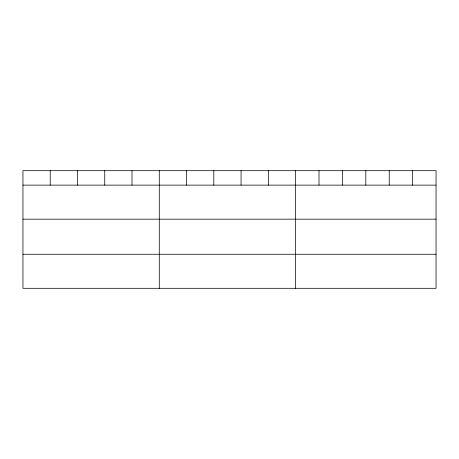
<?xml version="1.0" encoding="UTF-8"?>
<svg xmlns="http://www.w3.org/2000/svg" width="459" height="459" viewBox="0 0 459 459"><rect width="100%" height="100%" fill="white"/><g stroke="black" fill="none" stroke-linecap="round" stroke-linejoin="round"><path stroke-width="0.69" d="M436.05 185.126L436.05 288.309L22.95 288.309L22.95 170.691L436.05 170.691L436.05 185.126L22.95 185.126M22.95 219.172L436.05 219.172M22.95 254.257L436.05 254.257M412.641 170.691L412.641 185.126M389.232 170.691L389.232 185.126M365.823 170.691L365.823 185.126M342.414 170.691L342.414 185.126M319.005 170.691L319.005 185.126M295.596 170.691L295.596 288.309M268.331 170.691L268.331 185.126M241.067 170.691L241.067 185.126M213.802 170.691L213.802 185.126M186.538 170.691L186.538 185.126M159.273 170.691L159.273 288.309M132.008 170.691L132.008 185.126M104.744 170.691L104.744 185.126M77.479 170.691L77.479 185.126M50.215 170.691L50.215 185.126"/></g></svg>
